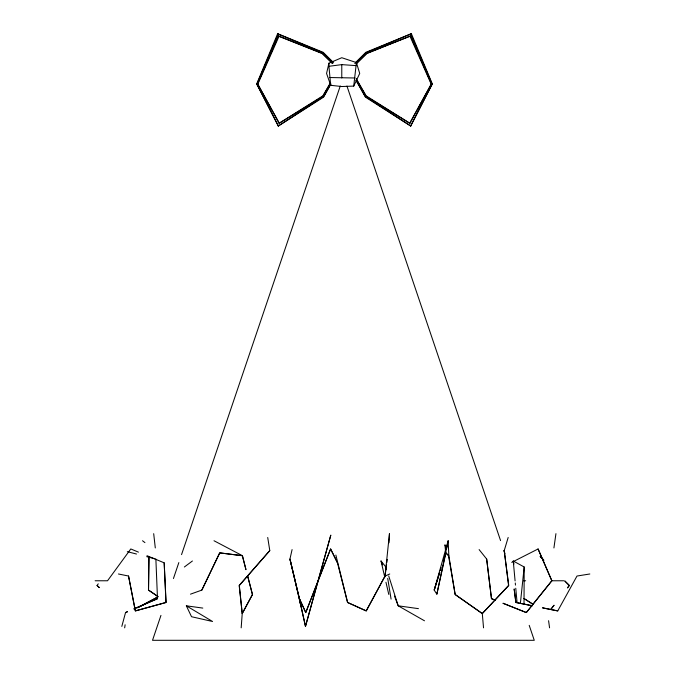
<?xml version="1.0" encoding="UTF-8"?>
<svg xmlns="http://www.w3.org/2000/svg" width="674" height="674" viewBox="0 0 674 674"><rect width="100%" height="100%" fill="white"/><g stroke="black" fill="none" stroke-linecap="round" stroke-linejoin="round"><path stroke-width="1.01" d="M524.01 604.089L524.195 566.994L513.251 560.995L515.088 580.912M148.878 557.019L148.491 590.095L157.885 596.49M149.005 557.002L148.541 590.095L157.918 596.49M389.008 542.848L389.454 533.665L385.065 576.034L366.311 610.922L347.641 602.438L335.854 555.047M241.174 627.839L242.227 613.567L239.329 585.504L269.785 550.607L267.721 537.481M356.125 80.273L365.291 96.407L410.761 126.055L432.295 83.905L411.359 33.7L365.822 52.319L355.442 62.69M520.395 603.154L524.195 566.994M353.732 86.087L356.403 62.572L341.777 57.72L328.929 63.196L326.561 73.441L330.698 85.303L341.777 86.525L353.732 86.087L359.714 73.441L356.403 62.572M292.086 549.596L289.946 559.041L299.349 598.765L305.735 612.556L330.631 548.956L337.48 562.841L347.523 602.489L366.142 610.897L385.065 576.034L386.573 564.585M386.842 562.504L387.255 559.386M553.918 547.945L555.94 533.665M124.673 627.839L125.12 624.781M356.335 78.984L366.125 95.834L409.885 123.3L431.427 83.837L410.601 35.949L366.555 53.356L356.453 63.457M446.533 548.821L448.159 540.75L448.825 555.688L455.194 594.51L482.298 613.567L483.536 627.839M436.853 594.165L448.159 540.75L434.208 590.095L436.853 594.165L445.902 552.882L448.825 555.688M121.826 626.39L125.549 612.556L127.428 611.731L125.549 612.556M318.077 580.769L305.482 626.39L299.349 598.765L305.482 626.39L330.816 535.114L318.077 580.769L330.563 548.956L337.48 562.841M444.511 556.783L445.725 552.865L448.547 555.738L455.127 594.535L482.298 613.567L508.567 585.453L504.219 550.607L508.171 537.481M439.659 572.462L434.208 590.095L439.751 572.47M440.265 570.499L441.175 567.559M443.753 559.74L445.902 552.882M160.951 615.396L152.518 640.3L534.263 640.3L529.208 625.346M173.437 578.528L178.837 562.588M181.542 554.618L340.244 86.053M318.103 580.769L305.785 612.582L299.441 598.579L289.946 559.041L301.051 606.49L299.441 598.579M330.841 83.854L323.714 96.407L278.244 126.055L256.71 83.905L277.646 33.7L323.183 52.319L332.83 61.949M256.752 84.477L278.244 34.113L277.646 33.7M330.605 82.531L322.888 95.834L279.12 123.3L257.586 83.837L278.404 35.949L322.45 53.356L332.56 63.457M257.67 84.385L278.985 36.345L278.404 35.949M190.489 594.165L201.846 590.095L219.682 552.865L242.345 555.738L245.968 569.665L242.438 555.688L214.003 540.75M201.846 590.095L219.749 552.882L242.438 555.688M410.508 126.013L432.295 83.905M269.785 550.607L239.169 585.453L242.227 613.567L252.43 594.535L247.585 575.596M242.227 613.567L252.48 594.51L247.518 575.63M409.682 123.258L431.427 83.837M557.777 610.897L542.452 607.822L557.735 610.922L576.995 576.034L589.826 573.987M330.782 84.25L323.596 97.123L278.244 126.055M330.563 82.868L322.795 96.5L279.12 123.3M98.252 583.836L97.073 585.453L99.356 587.618L97.005 585.504M553.977 605.311L550.784 609.439L554.003 605.303M563.708 580.769L551.846 580.769L526.335 612.582L503.082 603.356M511.726 562.377L538.105 548.956L551.846 580.769L526.31 612.556L503.116 603.247M482.298 613.567L508.752 585.504L504.219 550.607M356.554 63.533L366.833 53.558L410.601 35.949M354.794 63.567L366.125 52.732L411.359 33.7M184.373 566.994L192.419 560.995M137.69 607.704L157.783 596.953M137.698 607.712L157.826 596.979M134.008 608.858L157.505 598.579M385.065 576.034L389.749 573.987M134.008 608.9L157.505 598.765L155.871 559.041M330.698 85.303L328.929 66.296L341.777 64.62L356.403 65.648M95.144 580.769L107.528 580.769L130.79 548.956L138.423 552.124M523.58 580.769L525.669 580.769M329.805 77.535L355.063 77.999M186.353 605.816L212.554 621.495L191.526 616.718L186.353 605.816L202.807 608.091M418.436 608.647L398.208 605.816L394.475 596.077M118.447 573.987L128.54 576.034L135.432 610.922L166.074 602.438L164.195 562.841L147.016 555.696M127.327 551.661L136.502 554.036M146.696 556.673L154.852 558.78M495.339 600.298L491.464 598.765L486.662 559.041L479.121 549.596M278.985 36.345L322.172 53.558L332.459 63.533M495.382 600.138L491.506 598.579L486.662 559.041M278.244 34.113L322.888 52.732L333.462 62.842M424.485 620.788L398.208 605.816L388.713 575.958M409.885 123.3L366.218 96.5L356.377 79.229M523.866 598.453L533.538 604.612L523.866 598.436M410.761 126.055L365.409 97.123L356.175 80.568M142.517 540.75L144.935 542.612M540.219 556.539L543.21 559.504M564.879 581.005L569.361 585.453L567.441 587.939L569.294 585.504L564.82 581.047M540.186 556.547L543.918 560.263M384.778 577.205L381.021 560.995L385.865 566.994L386.497 568.991M257.586 83.837L279.322 123.258M256.71 83.905L278.497 126.013M410.028 36.345L431.335 84.385M538.054 548.956L551.846 580.769M410.761 34.113L432.253 84.477M381.021 560.995L382.512 564.896M346.942 86.053L500.563 540.582M503.933 550.548L504.944 553.539M445.927 547.777L444.941 544.794L445.624 551.854M385.958 582.269L388.78 594.426M513.251 560.995L513.959 564.079M128.54 576.034L135.272 610.897L165.981 602.489L164.17 562.841M387.719 578.393L391.089 599.11M548.585 620.703L549.571 627.839M153.689 533.665L155.298 547.945M515.281 583.002L515.475 585.099M515.762 588.242L517.017 601.865M356.403 78.816L356.403 80.846M341.777 64.62L341.777 77.923M328.929 63.196L328.929 66.296M532.233 605.774L515.88 602.489L514.144 588.924L515.88 602.438L532.207 605.749"/></g></svg>
